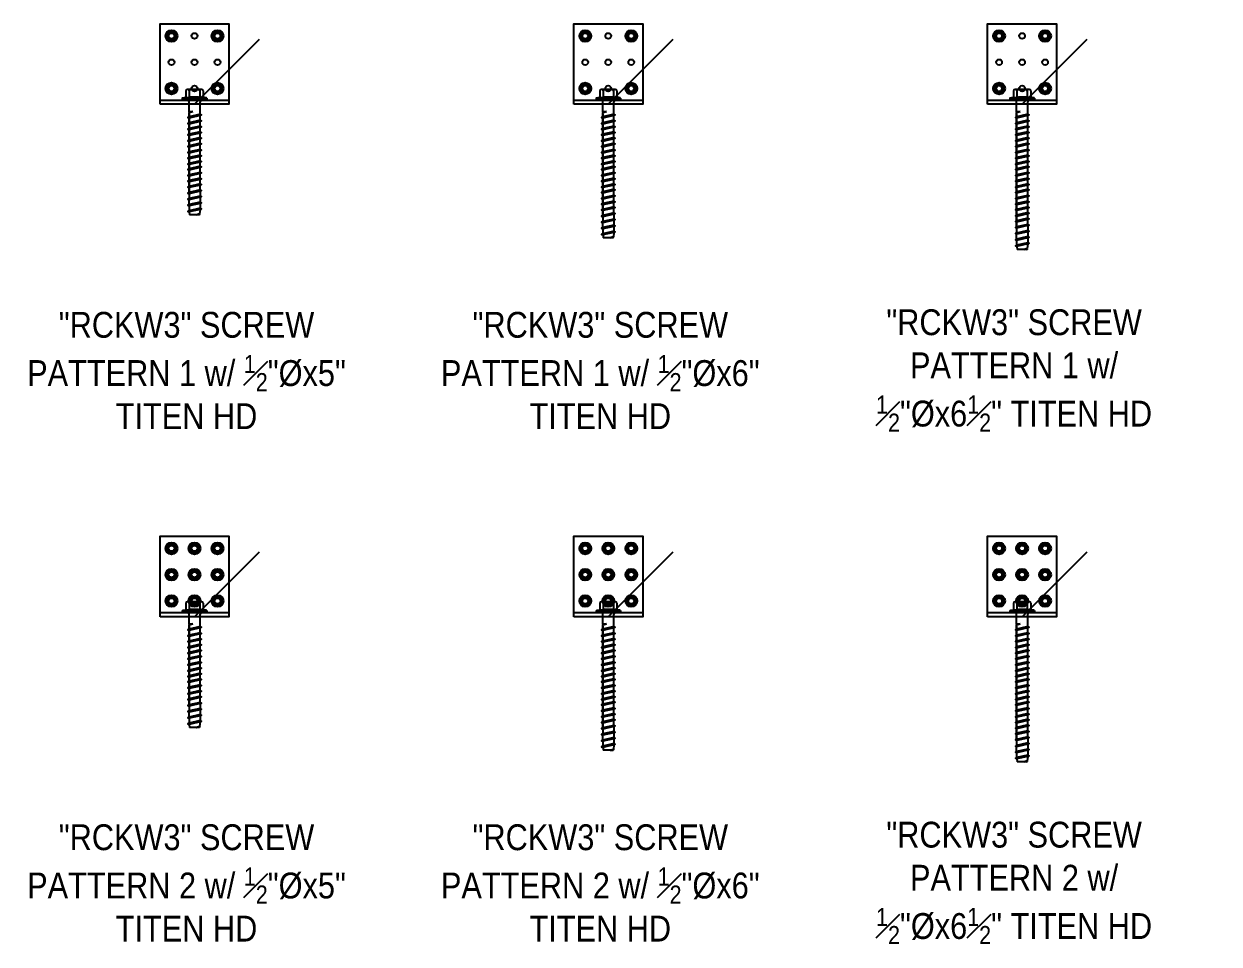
# Model space of a CAD drawing. Header units: inches. Extents: x -2661 to 42767, y -1222 to 9099.
# Drawn here: x 1414.2 to 1466.2, y 1529 to 1569 of the extents above; entities that cross this region are included whole.
import ezdxf
from ezdxf import colors
from ezdxf.entities.mleader import LeaderData, LeaderLine
from ezdxf.math import Vec2, Vec3

# ---------------------------------------------------------------- set-up
doc = ezdxf.new("R2010")
doc.units = ezdxf.units.IN
doc.header["$LTSCALE"] = 12
doc.header["$MEASUREMENT"] = 0
doc.layers.get('0').update_dxf_attribs({"linetype": 'CONTINUOUS'})
for name, color, linetype in [('S-ANNO-DIMS', 2, 'CONTINUOUS'), ('S-ANNO-NOTE', 4, 'CONTINUOUS'), ('S-SIMPSON', 2, 'CONTINUOUS')]:
    doc.layers.add(name, color=color, linetype=linetype)
doc.layers.add('S-ANNO-NONPLOT', color=253, linetype='CONTINUOUS', plot=False, transparency=0.5)
doc.styles.add('Arial', font='arial.ttf', dxfattribs={"width": 0.85})

# ---------------------------------------------------------------- blocks, each defined once
blk = doc.blocks.new('SDS.25 Top')
blk.add_lwpolyline([(0.108, -0.186), (0.215, 0), (0.108, 0.186), (-0.108, 0.186), (-0.215, 0), (-0.108, -0.186)], close=True)
for radius in [0.258, 0.186, 0.155]:
    blk.add_circle((0, 0), radius)
blk = doc.blocks.new('TITEN HD 1-2x5')
at = {"layer": 'S-SIMPSON'}
for p, q in [((-0.533, 0.082), (0.533, 0.083)), ((-0.533, 0.082), (-0.533, 0)), ((-0.533, 0), (0.533, 0)), ((-0.372, 0.406), (-0.372, 0.128)), ((0.314, 0.459), (-0.311, 0.459)), ((-0.225, 0.406), (-0.225, 0.106)), ((0.228, 0.406), (0.228, 0.106)), ((0.375, 0.406), (0.375, 0.128)), ((0.533, 0.082), (0.533, 0)), ((-0.268, -0.528), (-0.079, -0.5)), ((-0.268, -0.528), (-0.238, -0.511)), ((-0.079, -0.5), (-0.238, -0.511)), ((-0.238, -0.545), (-0.079, -0.5)), ((-0.268, -0.528), (-0.238, -0.545)), ((-0.238, -0.595), (-0.238, -0.728)), ((-0.238, -0.783), (-0.238, -0.993)), ((-0.238, -1.033), (-0.238, -1.243)), ((-0.238, -1.283), (-0.238, -1.493)), ((-0.238, -1.533), (-0.238, -1.743)), ((-0.238, -1.783), (-0.238, -1.993)), ((-0.238, -2.048), (-0.238, -2.258)), ((-0.238, -2.298), (-0.238, -2.508)), ((-0.238, -2.548), (-0.238, -2.758)), ((-0.238, -2.783), (-0.238, -2.993)), ((-0.238, -3.048), (-0.238, -3.258)), ((-0.238, -3.298), (-0.238, -3.508)), ((-0.238, -3.548), (-0.238, -3.758)), ((-0.238, -3.813), (-0.238, -4.021)), ((0.216, -4.958), (0.084, -5)), ((0.084, -5), (0.242, -4.97)), ((0.084, -5), (0.212, -4.987)), ((0.242, -4.97), (0.212, -4.987)), ((0.242, -4.97), (0.216, -4.958))]:
    blk.add_line(p, q, dxfattribs=at)
for points in [[(-0.238, -0.511), (-0.238, -0.074)], [(0.247, -0.397), (0.247, -0.074)], [(0.247, -0.618), (0.247, -0.397)], [(-0.293, -0.756), (0.302, -0.646)], [(-0.238, -0.728), (-0.293, -0.756), (-0.238, -0.783)], [(-0.293, -1.021), (0.302, -0.911)], [(-0.238, -0.993), (-0.293, -1.021), (-0.238, -1.048)], [(-0.238, -0.617), (-0.238, -0.545)], [(-0.238, -0.728), (-0.238, -0.595)], [(0.247, -0.618), (-0.238, -0.728)], [(0.247, -0.673), (-0.238, -0.783)], [(-0.238, -0.993), (-0.238, -0.783)], [(-0.238, -0.783), (-0.238, -0.783)], [(0.247, -0.883), (-0.238, -0.993)], [(0.247, -0.938), (-0.238, -1.048)], [(-0.238, -1.243), (-0.238, -1.033)], [(0.247, -0.618), (0.302, -0.646), (0.247, -0.673)], [(0.247, -0.883), (0.247, -0.673)], [(0.247, -0.883), (0.302, -0.911), (0.247, -0.938)], [(0.247, -1.133), (0.247, -0.923)], [(-0.293, -1.271), (0.302, -1.161)], [(-0.238, -1.243), (-0.293, -1.271), (-0.238, -1.298)], [(-0.293, -1.521), (0.302, -1.411)], [(-0.238, -1.493), (-0.293, -1.521), (-0.238, -1.548)], [(-0.238, -1.048), (-0.238, -1.048)], [(0.247, -1.133), (-0.238, -1.243)], [(0.247, -1.188), (-0.238, -1.298)], [(-0.238, -1.493), (-0.238, -1.283)], [(-0.238, -1.298), (-0.238, -1.298)], [(0.247, -1.383), (-0.238, -1.493)], [(0.247, -1.438), (-0.238, -1.548)], [(-0.238, -1.743), (-0.238, -1.533)], [(-0.238, -1.548), (-0.238, -1.548)], [(0.247, -1.133), (0.302, -1.161), (0.247, -1.188)], [(0.247, -1.383), (0.247, -1.173)], [(0.247, -1.383), (0.302, -1.411), (0.247, -1.438)], [(0.247, -1.633), (0.247, -1.423)], [(-0.293, -1.771), (0.302, -1.661)], [(-0.238, -1.743), (-0.293, -1.771), (-0.238, -1.798)], [(-0.293, -2.021), (0.302, -1.911)], [(-0.238, -1.993), (-0.293, -2.021), (-0.238, -2.048)], [(0.247, -1.633), (-0.238, -1.743)], [(0.247, -1.688), (-0.238, -1.798)], [(-0.238, -1.993), (-0.238, -1.783)], [(-0.238, -1.798), (-0.238, -1.798)], [(0.247, -1.883), (-0.238, -1.993)], [(0.247, -1.938), (-0.238, -2.048)], [(-0.238, -2.258), (-0.238, -2.048)], [(-0.238, -2.048), (-0.238, -2.048)], [(0.247, -1.633), (0.302, -1.661), (0.247, -1.688)], [(0.247, -1.883), (0.247, -1.673)], [(0.247, -1.883), (0.302, -1.911), (0.247, -1.938)], [(0.247, -2.148), (0.247, -1.938)], [(-0.293, -2.286), (0.302, -2.176)], [(-0.238, -2.258), (-0.293, -2.286), (-0.238, -2.313)], [(-0.293, -2.536), (0.302, -2.426)], [(-0.238, -2.508), (-0.293, -2.536), (-0.238, -2.563)], [(0.247, -2.148), (-0.238, -2.258)], [(0.247, -2.203), (-0.238, -2.313)], [(-0.238, -2.508), (-0.238, -2.298)], [(-0.238, -2.313), (-0.238, -2.313)], [(0.247, -2.398), (-0.238, -2.508)], [(0.247, -2.453), (-0.238, -2.563)], [(-0.238, -2.758), (-0.238, -2.548)], [(-0.238, -2.563), (-0.238, -2.563)], [(0.247, -2.148), (0.302, -2.176), (0.247, -2.203)], [(0.247, -2.398), (0.247, -2.188)], [(0.247, -2.398), (0.302, -2.426), (0.247, -2.453)], [(0.247, -2.648), (0.247, -2.438)], [(-0.293, -2.786), (0.302, -2.676)], [(-0.238, -2.758), (-0.293, -2.786), (-0.238, -2.813)], [(-0.293, -3.021), (0.302, -2.911)], [(-0.238, -2.993), (-0.293, -3.021), (-0.238, -3.048)], [(0.247, -2.648), (-0.238, -2.758)], [(0.247, -2.703), (-0.238, -2.813)], [(-0.238, -2.993), (-0.238, -2.783)], [(-0.238, -2.813), (-0.238, -2.813)], [(0.247, -2.883), (-0.238, -2.993)], [(0.247, -2.938), (-0.238, -3.048)], [(-0.238, -3.258), (-0.238, -3.048)], [(-0.238, -3.048), (-0.238, -3.048)], [(0.247, -2.648), (0.302, -2.676), (0.247, -2.703)], [(0.247, -2.883), (0.247, -2.673)], [(0.247, -2.883), (0.302, -2.911), (0.247, -2.938)], [(0.247, -3.148), (0.247, -2.938)], [(-0.293, -3.286), (0.302, -3.176)], [(-0.238, -3.258), (-0.293, -3.286), (-0.238, -3.313)], [(-0.293, -3.536), (0.302, -3.426)], [(-0.238, -3.508), (-0.293, -3.536), (-0.238, -3.563)], [(0.247, -3.148), (-0.238, -3.258)], [(0.247, -3.203), (-0.238, -3.313)], [(-0.238, -3.508), (-0.238, -3.298)], [(-0.238, -3.313), (-0.238, -3.313)], [(0.247, -3.398), (-0.238, -3.508)], [(0.247, -3.453), (-0.238, -3.563)], [(-0.238, -3.758), (-0.238, -3.548)], [(-0.238, -3.563), (-0.238, -3.563)], [(0.247, -3.148), (0.302, -3.176), (0.247, -3.203)], [(0.247, -3.398), (0.247, -3.188)], [(0.247, -3.398), (0.302, -3.426), (0.247, -3.453)], [(0.247, -3.648), (0.247, -3.438)], [(-0.293, -3.786), (0.302, -3.676)], [(-0.238, -3.758), (-0.293, -3.786), (-0.238, -3.813)], [(-0.293, -4.051), (0.302, -3.941)], [(-0.238, -4.023), (-0.293, -4.051), (-0.238, -4.078)], [(0.247, -3.648), (-0.238, -3.758)], [(0.247, -3.703), (-0.238, -3.813)], [(-0.238, -4.023), (-0.238, -3.813)], [(-0.238, -3.813), (-0.238, -3.813)], [(0.247, -3.913), (-0.238, -4.023)], [(0.247, -3.968), (-0.238, -4.078)], [(-0.238, -4.078), (-0.238, -4.288)], [(-0.238, -4.078), (-0.238, -4.078)], [(0.247, -3.648), (0.302, -3.676), (0.247, -3.703)], [(0.247, -3.913), (0.247, -3.703)], [(0.247, -3.913), (0.302, -3.941), (0.247, -3.968)], [(0.247, -3.968), (0.247, -4.178)], [(-0.293, -4.316), (0.302, -4.206)], [(-0.238, -4.288), (-0.293, -4.316), (-0.238, -4.343)], [(-0.293, -4.581), (0.302, -4.471)], [(-0.238, -4.553), (-0.293, -4.581), (-0.238, -4.608)], [(0.247, -4.178), (-0.238, -4.288)], [(0.247, -4.233), (-0.238, -4.343)], [(-0.238, -4.553), (-0.238, -4.343)], [(0.247, -4.443), (-0.238, -4.553)], [(0.247, -4.498), (-0.238, -4.608)], [(-0.238, -4.608), (-0.238, -4.754)], [(0.221, -4.242), (0.221, -4.241)], [(0.221, -4.507), (0.221, -4.506)], [(0.247, -4.178), (0.302, -4.206), (0.247, -4.233)], [(0.247, -4.233), (0.247, -4.443)], [(0.247, -4.443), (0.302, -4.471), (0.247, -4.498)], [(0.247, -4.498), (0.247, -4.708)], [(-0.293, -4.846), (0.302, -4.736)], [(-0.238, -4.818), (-0.293, -4.846), (-0.238, -4.873)], [(0.247, -4.708), (-0.238, -4.818)], [(-0.238, -4.754), (-0.234, -4.817)], [(0.247, -4.763), (-0.238, -4.873)], [(-0.23, -4.871), (-0.221, -5)], [(0.211, -5), (-0.221, -5)], [(0.211, -5), (0.215, -5)], [(0.217, -4.984), (0.215, -5)], [(0.246, -4.763), (0.22, -4.96)], [(0.247, -4.708), (0.302, -4.736), (0.247, -4.763)]]:
    blk.add_lwpolyline(points, dxfattribs=at)
for centre, radius, start, end in [((-0.391, 0.128), 0.0191, 276.7041, 0), ((-0.299, 0.383), 0.0771, 17.9106, 162.0898), ((0.301, 0.383), 0.0771, 17.9106, 162.0898), ((0.321, -0.074), 0.0743, 90.0085, 180), ((0.394, 0.128), 0.0191, 180, 263.2959), ((-0.313, -0.074), 0.0743, 0, 90.0085)]:
    blk.add_arc(centre, radius, start, end, dxfattribs=at)
at = {"layer": 'S-SIMPSON', "extrusion": (0, 0, -1)}
blk.add_ellipse((-0.378, 0.094), major_axis=(0.153, 0.012), ratio=0.104629, start_param=3.141593, end_param=6.283185, dxfattribs=at)
at = {"layer": 'S-SIMPSON'}
for centre, major_axis, ratio in [((0.001, 0.406), (-0.227, 0), 0.231142), ((0.001, 0.106), (-0.227, 0), 0.103784), ((0.381, 0.094), (-0.153, 0.012), 0.104629)]:
    blk.add_ellipse(centre, major_axis=major_axis, ratio=ratio, start_param=3.141593, end_param=6.283185, dxfattribs=at)
blk = doc.blocks.new('RCKW3-1-5')
at = {"layer": 'S-SIMPSON'}
blk.add_lwpolyline([(-1.5, 0), (-1.5, 3.5), (1.5, 3.5), (1.5, 0)], close=True, dxfattribs=at)
blk.add_lwpolyline([(-1.5, 0.187), (1.5, 0.187)], dxfattribs=at)
for centre in [(-1, 2.974), (0, 2.974), (1, 2.974), (-1, 1.831), (0, 1.831), (1, 1.831), (-1, 0.688), (0, 0.688), (1, 0.688)]:
    blk.add_circle(centre, 0.125, dxfattribs=at)
for name, p in [('SDS.25 Top', (-1, 2.974)), ('SDS.25 Top', (1, 2.974)), ('SDS.25 Top', (-1, 0.688)), ('TITEN HD 1-2x5', (0, 0.187)), ('SDS.25 Top', (1, 0.688))]:
    blk.add_blockref(name, p, dxfattribs=at)
blk = doc.blocks.new('RCKW3-2-5')
at = {"layer": 'S-SIMPSON'}
blk.add_lwpolyline([(-1.5, 0), (-1.5, 3.5), (1.5, 3.5), (1.5, 0)], close=True, dxfattribs=at)
blk.add_lwpolyline([(-1.5, 0.187), (1.5, 0.187)], dxfattribs=at)
for centre in [(-1, 2.974), (0, 2.974), (1, 2.974), (-1, 1.831), (0, 1.831), (1, 1.831), (-1, 0.688), (0, 0.688), (1, 0.688)]:
    blk.add_circle(centre, 0.125, dxfattribs=at)
for name, p in [('SDS.25 Top', (-1, 2.974)), ('SDS.25 Top', (0, 2.974)), ('SDS.25 Top', (1, 2.974)), ('SDS.25 Top', (-1, 1.831)), ('SDS.25 Top', (0, 1.831)), ('SDS.25 Top', (1, 1.831)), ('SDS.25 Top', (-1, 0.688)), ('TITEN HD 1-2x5', (0, 0.187)), ('SDS.25 Top', (0, 0.688)), ('SDS.25 Top', (1, 0.688))]:
    blk.add_blockref(name, p, dxfattribs=at)
blk = doc.blocks.new('TITEN HD 1-2x6')
at = {"layer": 'S-SIMPSON'}
for p, q in [((-0.533, 0.082), (0.533, 0.083)), ((-0.533, 0.082), (-0.533, 0)), ((-0.533, 0), (0.533, 0)), ((-0.372, 0.406), (-0.372, 0.128)), ((0.314, 0.459), (-0.311, 0.459)), ((-0.225, 0.406), (-0.225, 0.106)), ((0.228, 0.406), (0.228, 0.106)), ((0.375, 0.406), (0.375, 0.128)), ((0.533, 0.082), (0.533, 0)), ((-0.268, -0.528), (-0.079, -0.5)), ((-0.268, -0.528), (-0.238, -0.511)), ((-0.079, -0.5), (-0.238, -0.511)), ((-0.238, -0.545), (-0.079, -0.5)), ((-0.268, -0.528), (-0.238, -0.545)), ((-0.238, -0.595), (-0.238, -0.728)), ((-0.238, -0.783), (-0.238, -0.993)), ((-0.238, -1.033), (-0.238, -1.243)), ((-0.238, -1.283), (-0.238, -1.493)), ((-0.238, -1.533), (-0.238, -1.743)), ((-0.238, -1.783), (-0.238, -1.993)), ((-0.238, -2.048), (-0.238, -2.258)), ((-0.238, -2.298), (-0.238, -2.508)), ((-0.238, -2.548), (-0.238, -2.758)), ((-0.238, -2.783), (-0.238, -2.993)), ((-0.238, -3.048), (-0.238, -3.258)), ((-0.238, -3.298), (-0.238, -3.508)), ((-0.238, -3.548), (-0.238, -3.758)), ((-0.238, -3.783), (-0.238, -3.993)), ((-0.238, -4.048), (-0.238, -4.258)), ((-0.238, -4.298), (-0.238, -4.508)), ((-0.238, -4.548), (-0.238, -4.758)), ((-0.238, -4.813), (-0.238, -5.021)), ((0.216, -5.958), (0.084, -6)), ((0.084, -6), (0.242, -5.97)), ((0.084, -6), (0.212, -5.987)), ((0.242, -5.97), (0.212, -5.987)), ((0.242, -5.97), (0.216, -5.958))]:
    blk.add_line(p, q, dxfattribs=at)
for points in [[(-0.238, -0.511), (-0.238, -0.074)], [(0.247, -0.397), (0.247, -0.074)], [(0.247, -0.618), (0.247, -0.397)], [(-0.293, -0.756), (0.302, -0.646)], [(-0.238, -0.728), (-0.293, -0.756), (-0.238, -0.783)], [(-0.293, -1.021), (0.302, -0.911)], [(-0.238, -0.993), (-0.293, -1.021), (-0.238, -1.048)], [(-0.238, -0.617), (-0.238, -0.545)], [(-0.238, -0.728), (-0.238, -0.595)], [(0.247, -0.618), (-0.238, -0.728)], [(0.247, -0.673), (-0.238, -0.783)], [(-0.238, -0.993), (-0.238, -0.783)], [(-0.238, -0.783), (-0.238, -0.783)], [(0.247, -0.883), (-0.238, -0.993)], [(0.247, -0.938), (-0.238, -1.048)], [(-0.238, -1.243), (-0.238, -1.033)], [(0.247, -0.618), (0.302, -0.646), (0.247, -0.673)], [(0.247, -0.883), (0.247, -0.673)], [(0.247, -0.883), (0.302, -0.911), (0.247, -0.938)], [(0.247, -1.133), (0.247, -0.923)], [(-0.293, -1.271), (0.302, -1.161)], [(-0.238, -1.243), (-0.293, -1.271), (-0.238, -1.298)], [(-0.293, -1.521), (0.302, -1.411)], [(-0.238, -1.493), (-0.293, -1.521), (-0.238, -1.548)], [(-0.238, -1.048), (-0.238, -1.048)], [(0.247, -1.133), (-0.238, -1.243)], [(0.247, -1.188), (-0.238, -1.298)], [(-0.238, -1.493), (-0.238, -1.283)], [(-0.238, -1.298), (-0.238, -1.298)], [(0.247, -1.383), (-0.238, -1.493)], [(0.247, -1.438), (-0.238, -1.548)], [(-0.238, -1.743), (-0.238, -1.533)], [(-0.238, -1.548), (-0.238, -1.548)], [(0.247, -1.133), (0.302, -1.161), (0.247, -1.188)], [(0.247, -1.383), (0.247, -1.173)], [(0.247, -1.383), (0.302, -1.411), (0.247, -1.438)], [(0.247, -1.633), (0.247, -1.423)], [(-0.293, -1.771), (0.302, -1.661)], [(-0.238, -1.743), (-0.293, -1.771), (-0.238, -1.798)], [(-0.293, -2.021), (0.302, -1.911)], [(-0.238, -1.993), (-0.293, -2.021), (-0.238, -2.048)], [(0.247, -1.633), (-0.238, -1.743)], [(0.247, -1.688), (-0.238, -1.798)], [(-0.238, -1.993), (-0.238, -1.783)], [(-0.238, -1.798), (-0.238, -1.798)], [(0.247, -1.883), (-0.238, -1.993)], [(0.247, -1.938), (-0.238, -2.048)], [(-0.238, -2.258), (-0.238, -2.048)], [(-0.238, -2.048), (-0.238, -2.048)], [(0.247, -1.633), (0.302, -1.661), (0.247, -1.688)], [(0.247, -1.883), (0.247, -1.673)], [(0.247, -1.883), (0.302, -1.911), (0.247, -1.938)], [(0.247, -2.148), (0.247, -1.938)], [(-0.293, -2.286), (0.302, -2.176)], [(-0.238, -2.258), (-0.293, -2.286), (-0.238, -2.313)], [(-0.293, -2.536), (0.302, -2.426)], [(-0.238, -2.508), (-0.293, -2.536), (-0.238, -2.563)], [(0.247, -2.148), (-0.238, -2.258)], [(0.247, -2.203), (-0.238, -2.313)], [(-0.238, -2.508), (-0.238, -2.298)], [(-0.238, -2.313), (-0.238, -2.313)], [(0.247, -2.398), (-0.238, -2.508)], [(0.247, -2.453), (-0.238, -2.563)], [(-0.238, -2.758), (-0.238, -2.548)], [(-0.238, -2.563), (-0.238, -2.563)], [(0.247, -2.148), (0.302, -2.176), (0.247, -2.203)], [(0.247, -2.398), (0.247, -2.188)], [(0.247, -2.398), (0.302, -2.426), (0.247, -2.453)], [(0.247, -2.648), (0.247, -2.438)], [(-0.293, -2.786), (0.302, -2.676)], [(-0.238, -2.758), (-0.293, -2.786), (-0.238, -2.813)], [(-0.293, -3.021), (0.302, -2.911)], [(-0.238, -2.993), (-0.293, -3.021), (-0.238, -3.048)], [(0.247, -2.648), (-0.238, -2.758)], [(0.247, -2.703), (-0.238, -2.813)], [(-0.238, -2.993), (-0.238, -2.783)], [(-0.238, -2.813), (-0.238, -2.813)], [(0.247, -2.883), (-0.238, -2.993)], [(0.247, -2.938), (-0.238, -3.048)], [(-0.238, -3.258), (-0.238, -3.048)], [(-0.238, -3.048), (-0.238, -3.048)], [(0.247, -2.648), (0.302, -2.676), (0.247, -2.703)], [(0.247, -2.883), (0.247, -2.673)], [(0.247, -2.883), (0.302, -2.911), (0.247, -2.938)], [(0.247, -3.148), (0.247, -2.938)], [(-0.293, -3.286), (0.302, -3.176)], [(-0.238, -3.258), (-0.293, -3.286), (-0.238, -3.313)], [(-0.293, -3.536), (0.302, -3.426)], [(-0.238, -3.508), (-0.293, -3.536), (-0.238, -3.563)], [(0.247, -3.148), (-0.238, -3.258)], [(0.247, -3.203), (-0.238, -3.313)], [(-0.238, -3.508), (-0.238, -3.298)], [(-0.238, -3.313), (-0.238, -3.313)], [(0.247, -3.398), (-0.238, -3.508)], [(0.247, -3.453), (-0.238, -3.563)], [(-0.238, -3.758), (-0.238, -3.548)], [(-0.238, -3.563), (-0.238, -3.563)], [(0.247, -3.148), (0.302, -3.176), (0.247, -3.203)], [(0.247, -3.398), (0.247, -3.188)], [(0.247, -3.398), (0.302, -3.426), (0.247, -3.453)], [(0.247, -3.648), (0.247, -3.438)], [(-0.293, -3.786), (0.302, -3.676)], [(-0.238, -3.758), (-0.293, -3.786), (-0.238, -3.813)], [(-0.293, -4.021), (0.302, -3.911)], [(-0.238, -3.993), (-0.293, -4.021), (-0.238, -4.048)], [(0.247, -3.648), (-0.238, -3.758)], [(0.247, -3.703), (-0.238, -3.813)], [(-0.238, -3.993), (-0.238, -3.783)], [(-0.238, -3.813), (-0.238, -3.813)], [(0.247, -3.883), (-0.238, -3.993)], [(0.247, -3.938), (-0.238, -4.048)], [(-0.238, -4.258), (-0.238, -4.048)], [(-0.238, -4.048), (-0.238, -4.048)], [(0.247, -4.148), (-0.238, -4.258)], [(0.247, -3.648), (0.302, -3.676), (0.247, -3.703)], [(0.247, -3.883), (0.247, -3.673)], [(0.247, -3.883), (0.302, -3.911), (0.247, -3.938)], [(0.247, -4.148), (0.247, -3.938)], [(0.247, -4.148), (0.302, -4.176), (0.247, -4.203)], [(-0.293, -4.286), (0.302, -4.176)], [(-0.238, -4.258), (-0.293, -4.286), (-0.238, -4.313)], [(-0.293, -4.536), (0.302, -4.426)], [(-0.238, -4.508), (-0.293, -4.536), (-0.238, -4.563)], [(-0.293, -4.786), (0.302, -4.676)], [(0.247, -4.203), (-0.238, -4.313)], [(-0.238, -4.508), (-0.238, -4.298)], [(-0.238, -4.313), (-0.238, -4.313)], [(0.247, -4.398), (-0.238, -4.508)], [(0.247, -4.453), (-0.238, -4.563)], [(-0.238, -4.758), (-0.238, -4.548)], [(-0.238, -4.563), (-0.238, -4.563)], [(0.247, -4.648), (-0.238, -4.758)], [(0.247, -4.398), (0.247, -4.188)], [(0.247, -4.398), (0.302, -4.426), (0.247, -4.453)], [(0.247, -4.648), (0.247, -4.438)], [(0.247, -4.648), (0.302, -4.676), (0.247, -4.703)], [(-0.238, -4.758), (-0.293, -4.786), (-0.238, -4.813)], [(-0.293, -5.051), (0.302, -4.941)], [(-0.238, -5.023), (-0.293, -5.051), (-0.238, -5.078)], [(0.247, -4.703), (-0.238, -4.813)], [(-0.238, -5.023), (-0.238, -4.813)], [(-0.238, -4.813), (-0.238, -4.813)], [(0.247, -4.913), (-0.238, -5.023)], [(0.247, -4.968), (-0.238, -5.078)], [(-0.238, -5.078), (-0.238, -5.288)], [(-0.238, -5.078), (-0.238, -5.078)], [(0.247, -5.178), (-0.238, -5.288)], [(0.247, -4.913), (0.247, -4.703)], [(0.247, -4.913), (0.302, -4.941), (0.247, -4.968)], [(0.247, -4.968), (0.247, -5.178)], [(0.247, -5.178), (0.302, -5.206), (0.247, -5.233)], [(-0.293, -5.316), (0.302, -5.206)], [(-0.238, -5.288), (-0.293, -5.316), (-0.238, -5.343)], [(-0.293, -5.581), (0.302, -5.471)], [(-0.238, -5.553), (-0.293, -5.581), (-0.238, -5.608)], [(0.247, -5.233), (-0.238, -5.343)], [(-0.238, -5.553), (-0.238, -5.343)], [(0.247, -5.443), (-0.238, -5.553)], [(0.247, -5.498), (-0.238, -5.608)], [(-0.238, -5.608), (-0.238, -5.754)], [(0.247, -5.708), (-0.238, -5.818)], [(0.221, -5.242), (0.221, -5.241)], [(0.221, -5.507), (0.221, -5.506)], [(0.247, -5.233), (0.247, -5.443)], [(0.247, -5.443), (0.302, -5.471), (0.247, -5.498)], [(0.247, -5.498), (0.247, -5.708)], [(0.247, -5.708), (0.302, -5.736), (0.247, -5.763)], [(-0.293, -5.846), (0.302, -5.736)], [(-0.238, -5.818), (-0.293, -5.846), (-0.238, -5.873)], [(-0.238, -5.754), (-0.234, -5.817)], [(0.247, -5.763), (-0.238, -5.873)], [(-0.23, -5.871), (-0.221, -6)], [(0.211, -6), (-0.221, -6)], [(0.211, -6), (0.215, -6)], [(0.217, -5.984), (0.215, -6)], [(0.246, -5.763), (0.22, -5.96)]]:
    blk.add_lwpolyline(points, dxfattribs=at)
for centre, radius, start, end in [((-0.391, 0.128), 0.0191, 276.7041, 0), ((-0.299, 0.383), 0.0771, 17.9106, 162.0898), ((0.301, 0.383), 0.0771, 17.9106, 162.0898), ((0.321, -0.074), 0.0743, 90.0085, 180), ((0.394, 0.128), 0.0191, 180, 263.2959), ((-0.313, -0.074), 0.0743, 0, 90.0085)]:
    blk.add_arc(centre, radius, start, end, dxfattribs=at)
at = {"layer": 'S-SIMPSON', "extrusion": (0, 0, -1)}
blk.add_ellipse((-0.378, 0.094), major_axis=(0.153, 0.012), ratio=0.104629, start_param=3.141593, end_param=6.283185, dxfattribs=at)
at = {"layer": 'S-SIMPSON'}
for centre, major_axis, ratio in [((0.001, 0.406), (-0.227, 0), 0.231142), ((0.001, 0.106), (-0.227, 0), 0.103784), ((0.381, 0.094), (-0.153, 0.012), 0.104629)]:
    blk.add_ellipse(centre, major_axis=major_axis, ratio=ratio, start_param=3.141593, end_param=6.283185, dxfattribs=at)
blk = doc.blocks.new('RCKW3-1-6')
at = {"layer": 'S-SIMPSON'}
blk.add_lwpolyline([(-1.5, 0), (-1.5, 3.5), (1.5, 3.5), (1.5, 0)], close=True, dxfattribs=at)
blk.add_lwpolyline([(-1.5, 0.187), (1.5, 0.187)], dxfattribs=at)
for centre in [(-1, 2.974), (0, 2.974), (1, 2.974), (-1, 1.831), (0, 1.831), (1, 1.831), (-1, 0.688), (0, 0.688), (1, 0.688)]:
    blk.add_circle(centre, 0.125, dxfattribs=at)
for name, p in [('SDS.25 Top', (-1, 2.974)), ('SDS.25 Top', (1, 2.974)), ('SDS.25 Top', (-1, 0.688)), ('TITEN HD 1-2x6', (0, 0.187)), ('SDS.25 Top', (1, 0.688))]:
    blk.add_blockref(name, p, dxfattribs=at)
blk = doc.blocks.new('RCKW3-2-6')
at = {"layer": 'S-SIMPSON'}
blk.add_lwpolyline([(-1.5, 0), (-1.5, 3.5), (1.5, 3.5), (1.5, 0)], close=True, dxfattribs=at)
blk.add_lwpolyline([(-1.5, 0.187), (1.5, 0.187)], dxfattribs=at)
for centre in [(-1, 2.974), (0, 2.974), (1, 2.974), (-1, 1.831), (0, 1.831), (1, 1.831), (-1, 0.688), (0, 0.688), (1, 0.688)]:
    blk.add_circle(centre, 0.125, dxfattribs=at)
for name, p in [('SDS.25 Top', (-1, 2.974)), ('SDS.25 Top', (0, 2.974)), ('SDS.25 Top', (1, 2.974)), ('SDS.25 Top', (-1, 1.831)), ('SDS.25 Top', (0, 1.831)), ('SDS.25 Top', (1, 1.831)), ('SDS.25 Top', (-1, 0.688)), ('TITEN HD 1-2x6', (0, 0.187)), ('SDS.25 Top', (0, 0.688)), ('SDS.25 Top', (1, 0.688))]:
    blk.add_blockref(name, p, dxfattribs=at)
blk = doc.blocks.new('TITEN HD 1-2x6-1-2')
at = {"layer": 'S-SIMPSON'}
for p, q in [((-0.533, 0.082), (0.533, 0.083)), ((-0.533, 0.082), (-0.533, 0)), ((-0.533, 0), (0.533, 0)), ((-0.372, 0.406), (-0.372, 0.128)), ((0.314, 0.459), (-0.311, 0.459)), ((-0.225, 0.406), (-0.225, 0.106)), ((0.228, 0.406), (0.228, 0.106)), ((0.375, 0.406), (0.375, 0.128)), ((0.533, 0.082), (0.533, 0)), ((-0.268, -0.528), (-0.079, -0.5)), ((-0.268, -0.528), (-0.238, -0.511)), ((-0.079, -0.5), (-0.238, -0.511)), ((-0.238, -0.545), (-0.079, -0.5)), ((-0.268, -0.528), (-0.238, -0.545)), ((-0.238, -0.595), (-0.238, -0.728)), ((-0.238, -0.783), (-0.238, -0.993)), ((-0.238, -1.033), (-0.238, -1.243)), ((-0.238, -1.283), (-0.238, -1.493)), ((-0.238, -1.533), (-0.238, -1.743)), ((-0.238, -1.783), (-0.238, -1.993)), ((-0.238, -2.048), (-0.238, -2.258)), ((-0.238, -2.298), (-0.238, -2.508)), ((-0.238, -2.548), (-0.238, -2.758)), ((-0.238, -2.783), (-0.238, -2.993)), ((-0.238, -3.048), (-0.238, -3.258)), ((-0.238, -3.298), (-0.238, -3.508)), ((-0.238, -3.548), (-0.238, -3.758)), ((-0.238, -3.783), (-0.238, -3.993)), ((-0.238, -4.048), (-0.238, -4.258)), ((-0.238, -4.298), (-0.238, -4.508)), ((-0.238, -4.548), (-0.238, -4.758)), ((-0.238, -4.798), (-0.238, -5.008)), ((-0.238, -5.048), (-0.238, -5.258)), ((-0.238, -5.313), (-0.238, -5.521)), ((0.216, -6.458), (0.084, -6.5)), ((0.084, -6.5), (0.242, -6.47)), ((0.084, -6.5), (0.212, -6.487)), ((0.242, -6.47), (0.212, -6.487)), ((0.242, -6.47), (0.216, -6.458))]:
    blk.add_line(p, q, dxfattribs=at)
for points in [[(-0.238, -0.511), (-0.238, -0.074)], [(0.247, -0.397), (0.247, -0.074)], [(0.247, -0.618), (0.247, -0.397)], [(-0.293, -0.756), (0.302, -0.646)], [(-0.238, -0.728), (-0.293, -0.756), (-0.238, -0.783)], [(-0.293, -1.021), (0.302, -0.911)], [(-0.238, -0.993), (-0.293, -1.021), (-0.238, -1.048)], [(-0.238, -0.617), (-0.238, -0.545)], [(-0.238, -0.728), (-0.238, -0.595)], [(0.247, -0.618), (-0.238, -0.728)], [(0.247, -0.673), (-0.238, -0.783)], [(-0.238, -0.993), (-0.238, -0.783)], [(-0.238, -0.783), (-0.238, -0.783)], [(0.247, -0.883), (-0.238, -0.993)], [(0.247, -0.938), (-0.238, -1.048)], [(-0.238, -1.243), (-0.238, -1.033)], [(0.247, -0.618), (0.302, -0.646), (0.247, -0.673)], [(0.247, -0.883), (0.247, -0.673)], [(0.247, -0.883), (0.302, -0.911), (0.247, -0.938)], [(0.247, -1.133), (0.247, -0.923)], [(-0.293, -1.271), (0.302, -1.161)], [(-0.238, -1.243), (-0.293, -1.271), (-0.238, -1.298)], [(-0.293, -1.521), (0.302, -1.411)], [(-0.238, -1.493), (-0.293, -1.521), (-0.238, -1.548)], [(-0.238, -1.048), (-0.238, -1.048)], [(0.247, -1.133), (-0.238, -1.243)], [(0.247, -1.188), (-0.238, -1.298)], [(-0.238, -1.493), (-0.238, -1.283)], [(-0.238, -1.298), (-0.238, -1.298)], [(0.247, -1.383), (-0.238, -1.493)], [(0.247, -1.438), (-0.238, -1.548)], [(-0.238, -1.743), (-0.238, -1.533)], [(-0.238, -1.548), (-0.238, -1.548)], [(0.247, -1.133), (0.302, -1.161), (0.247, -1.188)], [(0.247, -1.383), (0.247, -1.173)], [(0.247, -1.383), (0.302, -1.411), (0.247, -1.438)], [(0.247, -1.633), (0.247, -1.423)], [(-0.293, -1.771), (0.302, -1.661)], [(-0.238, -1.743), (-0.293, -1.771), (-0.238, -1.798)], [(-0.293, -2.021), (0.302, -1.911)], [(-0.238, -1.993), (-0.293, -2.021), (-0.238, -2.048)], [(0.247, -1.633), (-0.238, -1.743)], [(0.247, -1.688), (-0.238, -1.798)], [(-0.238, -1.993), (-0.238, -1.783)], [(-0.238, -1.798), (-0.238, -1.798)], [(0.247, -1.883), (-0.238, -1.993)], [(0.247, -1.938), (-0.238, -2.048)], [(-0.238, -2.258), (-0.238, -2.048)], [(-0.238, -2.048), (-0.238, -2.048)], [(0.247, -1.633), (0.302, -1.661), (0.247, -1.688)], [(0.247, -1.883), (0.247, -1.673)], [(0.247, -1.883), (0.302, -1.911), (0.247, -1.938)], [(0.247, -2.148), (0.247, -1.938)], [(-0.293, -2.286), (0.302, -2.176)], [(-0.238, -2.258), (-0.293, -2.286), (-0.238, -2.313)], [(-0.293, -2.536), (0.302, -2.426)], [(-0.238, -2.508), (-0.293, -2.536), (-0.238, -2.563)], [(0.247, -2.148), (-0.238, -2.258)], [(0.247, -2.203), (-0.238, -2.313)], [(-0.238, -2.508), (-0.238, -2.298)], [(-0.238, -2.313), (-0.238, -2.313)], [(0.247, -2.398), (-0.238, -2.508)], [(0.247, -2.453), (-0.238, -2.563)], [(-0.238, -2.758), (-0.238, -2.548)], [(-0.238, -2.563), (-0.238, -2.563)], [(0.247, -2.148), (0.302, -2.176), (0.247, -2.203)], [(0.247, -2.398), (0.247, -2.188)], [(0.247, -2.398), (0.302, -2.426), (0.247, -2.453)], [(0.247, -2.648), (0.247, -2.438)], [(-0.293, -2.786), (0.302, -2.676)], [(-0.238, -2.758), (-0.293, -2.786), (-0.238, -2.813)], [(-0.293, -3.021), (0.302, -2.911)], [(-0.238, -2.993), (-0.293, -3.021), (-0.238, -3.048)], [(0.247, -2.648), (-0.238, -2.758)], [(0.247, -2.703), (-0.238, -2.813)], [(-0.238, -2.993), (-0.238, -2.783)], [(-0.238, -2.813), (-0.238, -2.813)], [(0.247, -2.883), (-0.238, -2.993)], [(0.247, -2.938), (-0.238, -3.048)], [(-0.238, -3.258), (-0.238, -3.048)], [(-0.238, -3.048), (-0.238, -3.048)], [(0.247, -2.648), (0.302, -2.676), (0.247, -2.703)], [(0.247, -2.883), (0.247, -2.673)], [(0.247, -2.883), (0.302, -2.911), (0.247, -2.938)], [(0.247, -3.148), (0.247, -2.938)], [(-0.293, -3.286), (0.302, -3.176)], [(-0.238, -3.258), (-0.293, -3.286), (-0.238, -3.313)], [(-0.293, -3.536), (0.302, -3.426)], [(-0.238, -3.508), (-0.293, -3.536), (-0.238, -3.563)], [(0.247, -3.148), (-0.238, -3.258)], [(0.247, -3.203), (-0.238, -3.313)], [(-0.238, -3.508), (-0.238, -3.298)], [(-0.238, -3.313), (-0.238, -3.313)], [(0.247, -3.398), (-0.238, -3.508)], [(0.247, -3.453), (-0.238, -3.563)], [(-0.238, -3.758), (-0.238, -3.548)], [(-0.238, -3.563), (-0.238, -3.563)], [(0.247, -3.148), (0.302, -3.176), (0.247, -3.203)], [(0.247, -3.398), (0.247, -3.188)], [(0.247, -3.398), (0.302, -3.426), (0.247, -3.453)], [(0.247, -3.648), (0.247, -3.438)], [(-0.293, -3.786), (0.302, -3.676)], [(-0.238, -3.758), (-0.293, -3.786), (-0.238, -3.813)], [(-0.293, -4.021), (0.302, -3.911)], [(-0.238, -3.993), (-0.293, -4.021), (-0.238, -4.048)], [(0.247, -3.648), (-0.238, -3.758)], [(0.247, -3.703), (-0.238, -3.813)], [(-0.238, -3.993), (-0.238, -3.783)], [(-0.238, -3.813), (-0.238, -3.813)], [(0.247, -3.883), (-0.238, -3.993)], [(0.247, -3.938), (-0.238, -4.048)], [(-0.238, -4.258), (-0.238, -4.048)], [(-0.238, -4.048), (-0.238, -4.048)], [(0.247, -4.148), (-0.238, -4.258)], [(0.247, -3.648), (0.302, -3.676), (0.247, -3.703)], [(0.247, -3.883), (0.247, -3.673)], [(0.247, -3.883), (0.302, -3.911), (0.247, -3.938)], [(0.247, -4.148), (0.247, -3.938)], [(0.247, -4.148), (0.302, -4.176), (0.247, -4.203)], [(-0.293, -4.286), (0.302, -4.176)], [(-0.238, -4.258), (-0.293, -4.286), (-0.238, -4.313)], [(-0.293, -4.536), (0.302, -4.426)], [(-0.238, -4.508), (-0.293, -4.536), (-0.238, -4.563)], [(-0.293, -4.786), (0.302, -4.676)], [(0.247, -4.203), (-0.238, -4.313)], [(-0.238, -4.508), (-0.238, -4.298)], [(-0.238, -4.313), (-0.238, -4.313)], [(0.247, -4.398), (-0.238, -4.508)], [(0.247, -4.453), (-0.238, -4.563)], [(-0.238, -4.758), (-0.238, -4.548)], [(-0.238, -4.563), (-0.238, -4.563)], [(0.247, -4.648), (-0.238, -4.758)], [(0.247, -4.398), (0.247, -4.188)], [(0.247, -4.398), (0.302, -4.426), (0.247, -4.453)], [(0.247, -4.648), (0.247, -4.438)], [(0.247, -4.648), (0.302, -4.676), (0.247, -4.703)], [(-0.238, -4.758), (-0.293, -4.786), (-0.238, -4.813)], [(-0.293, -5.036), (0.302, -4.926)], [(-0.238, -5.008), (-0.293, -5.036), (-0.238, -5.063)], [(-0.293, -5.286), (0.302, -5.176)], [(0.247, -4.703), (-0.238, -4.813)], [(-0.238, -5.008), (-0.238, -4.798)], [(-0.238, -4.813), (-0.238, -4.813)], [(0.247, -4.898), (-0.238, -5.008)], [(0.247, -4.953), (-0.238, -5.063)], [(-0.238, -5.258), (-0.238, -5.048)], [(-0.238, -5.063), (-0.238, -5.063)], [(0.247, -5.148), (-0.238, -5.258)], [(0.247, -4.898), (0.247, -4.688)], [(0.247, -4.898), (0.302, -4.926), (0.247, -4.953)], [(0.247, -5.148), (0.247, -4.938)], [(0.247, -5.148), (0.302, -5.176), (0.247, -5.203)], [(-0.238, -5.258), (-0.293, -5.286), (-0.238, -5.313)], [(-0.293, -5.551), (0.302, -5.441)], [(-0.238, -5.523), (-0.293, -5.551), (-0.238, -5.578)], [(-0.293, -5.816), (0.302, -5.706)], [(0.247, -5.203), (-0.238, -5.313)], [(-0.238, -5.523), (-0.238, -5.313)], [(-0.238, -5.313), (-0.238, -5.313)], [(0.247, -5.413), (-0.238, -5.523)], [(0.247, -5.468), (-0.238, -5.578)], [(-0.238, -5.578), (-0.238, -5.788)], [(-0.238, -5.578), (-0.238, -5.578)], [(0.247, -5.678), (-0.238, -5.788)], [(0.247, -5.413), (0.247, -5.203)], [(0.247, -5.413), (0.302, -5.441), (0.247, -5.468)], [(0.247, -5.468), (0.247, -5.678)], [(0.247, -5.678), (0.302, -5.706), (0.247, -5.733)], [(-0.238, -5.788), (-0.293, -5.816), (-0.238, -5.843)], [(-0.293, -6.081), (0.302, -5.971)], [(-0.238, -6.053), (-0.293, -6.081), (-0.238, -6.108)], [(-0.293, -6.346), (0.302, -6.236)], [(0.247, -5.733), (-0.238, -5.843)], [(-0.238, -6.053), (-0.238, -5.843)], [(0.247, -5.943), (-0.238, -6.053)], [(0.247, -5.998), (-0.238, -6.108)], [(-0.238, -6.108), (-0.238, -6.254)], [(0.247, -6.208), (-0.238, -6.318)], [(0.221, -5.742), (0.221, -5.741)], [(0.221, -6.007), (0.221, -6.006)], [(0.247, -5.733), (0.247, -5.943)], [(0.247, -5.943), (0.302, -5.971), (0.247, -5.998)], [(0.247, -5.998), (0.247, -6.208)], [(0.247, -6.208), (0.302, -6.236), (0.247, -6.263)], [(-0.238, -6.318), (-0.293, -6.346), (-0.238, -6.373)], [(-0.238, -6.254), (-0.234, -6.317)], [(0.247, -6.263), (-0.238, -6.373)], [(-0.23, -6.371), (-0.221, -6.5)], [(0.211, -6.5), (-0.221, -6.5)], [(0.211, -6.5), (0.215, -6.5)], [(0.217, -6.484), (0.215, -6.5)], [(0.246, -6.263), (0.22, -6.46)]]:
    blk.add_lwpolyline(points, dxfattribs=at)
for centre, radius, start, end in [((-0.391, 0.128), 0.0191, 276.7041, 0), ((-0.299, 0.383), 0.0771, 17.9106, 162.0898), ((0.301, 0.383), 0.0771, 17.9106, 162.0898), ((0.321, -0.074), 0.0743, 90.0085, 180), ((0.394, 0.128), 0.0191, 180, 263.2959), ((-0.313, -0.074), 0.0743, 0, 90.0085)]:
    blk.add_arc(centre, radius, start, end, dxfattribs=at)
at = {"layer": 'S-SIMPSON', "extrusion": (0, 0, -1)}
blk.add_ellipse((-0.378, 0.094), major_axis=(0.153, 0.012), ratio=0.104629, start_param=3.141593, end_param=6.283185, dxfattribs=at)
at = {"layer": 'S-SIMPSON'}
for centre, major_axis, ratio in [((0.001, 0.406), (-0.227, 0), 0.231142), ((0.001, 0.106), (-0.227, 0), 0.103784), ((0.381, 0.094), (-0.153, 0.012), 0.104629)]:
    blk.add_ellipse(centre, major_axis=major_axis, ratio=ratio, start_param=3.141593, end_param=6.283185, dxfattribs=at)
blk = doc.blocks.new('RCKW3-1-6.5')
at = {"layer": 'S-SIMPSON'}
blk.add_lwpolyline([(-1.5, 0), (-1.5, 3.5), (1.5, 3.5), (1.5, 0)], close=True, dxfattribs=at)
blk.add_lwpolyline([(-1.5, 0.187), (1.5, 0.187)], dxfattribs=at)
for centre in [(-1, 2.974), (0, 2.974), (1, 2.974), (-1, 1.831), (0, 1.831), (1, 1.831), (-1, 0.688), (0, 0.688), (1, 0.688)]:
    blk.add_circle(centre, 0.125, dxfattribs=at)
for name, p in [('SDS.25 Top', (-1, 2.974)), ('SDS.25 Top', (1, 2.974)), ('SDS.25 Top', (-1, 0.688)), ('TITEN HD 1-2x6-1-2', (0, 0.187)), ('SDS.25 Top', (1, 0.688))]:
    blk.add_blockref(name, p, dxfattribs=at)
blk = doc.blocks.new('RCKW3-2-6.5')
at = {"layer": 'S-SIMPSON'}
blk.add_lwpolyline([(-1.5, 0), (-1.5, 3.5), (1.5, 3.5), (1.5, 0)], close=True, dxfattribs=at)
blk.add_lwpolyline([(-1.5, 0.187), (1.5, 0.187)], dxfattribs=at)
for centre in [(-1, 2.974), (0, 2.974), (1, 2.974), (-1, 1.831), (0, 1.831), (1, 1.831), (-1, 0.688), (0, 0.688), (1, 0.688)]:
    blk.add_circle(centre, 0.125, dxfattribs=at)
for name, p in [('SDS.25 Top', (-1, 2.974)), ('SDS.25 Top', (0, 2.974)), ('SDS.25 Top', (1, 2.974)), ('SDS.25 Top', (-1, 1.831)), ('SDS.25 Top', (0, 1.831)), ('SDS.25 Top', (1, 1.831)), ('SDS.25 Top', (-1, 0.688)), ('TITEN HD 1-2x6-1-2', (0, 0.187)), ('SDS.25 Top', (0, 0.688)), ('SDS.25 Top', (1, 0.688))]:
    blk.add_blockref(name, p, dxfattribs=at)

msp = doc.modelspace()

# ---------------------------------------------------------------- linework, layer by layer
at = {"layer": 'S-ANNO-NONPLOT'}
for p, q in [((1421.63472, 1565.51858), (1424.46315, 1568.347)), ((1439.63472, 1565.51858), (1442.46315, 1568.347)), ((1457.63472, 1565.51858), (1460.46315, 1568.347)), ((1421.63472, 1543.21806), (1424.46315, 1546.04649)), ((1439.63472, 1543.21806), (1442.46315, 1546.04649)), ((1457.63472, 1543.21806), (1460.46315, 1546.04649))]:
    msp.add_line(p, q, dxfattribs=at)

# ---------------------------------------------------------------- block references
at = {"layer": 'S-ANNO-DIMS'}
for name, p in [('RCKW3-1-5', (1421.63472, 1565.51858)), ('RCKW3-1-6', (1439.63472, 1565.51858)), ('RCKW3-1-6.5', (1457.63472, 1565.51858)), ('RCKW3-2-5', (1421.63472, 1543.21806)), ('RCKW3-2-6', (1439.63472, 1543.21806)), ('RCKW3-2-6.5', (1457.63472, 1543.21806))]:
    msp.add_blockref(name, p, dxfattribs=at)

# ---------------------------------------------------------------- texts
at = {"layer": 'S-ANNO-NOTE', "color": 191, "char_height": 1.125, "width": 14.3220907, "attachment_point": 5, "style": 'Arial'}
for s, insert in [('\\A1;"RCKW3" SCREW PATTERN 1 w/ {\\H0.7x;\\S1#2;}"%%Cx6{\\H0.7x;\\S1#2;}" TITEN HD ', (1457.28755, 1553.93471)), ('\\A1;"RCKW3" SCREW PATTERN 1 w/ {\\H0.7x;\\S1#2;}"%%Cx5" TITEN HD ', (1421.28755, 1553.93471)), ('\\A1;"RCKW3" SCREW PATTERN 1 w/ {\\H0.7x;\\S1#2;}"%%Cx6" TITEN HD ', (1439.28755, 1553.93471)), ('\\A1;"RCKW3" SCREW PATTERN 2 w/ {\\H0.7x;\\S1#2;}"%%Cx6{\\H0.7x;\\S1#2;}" TITEN HD ', (1457.28755, 1531.6342)), ('\\A1;"RCKW3" SCREW PATTERN 2 w/ {\\H0.7x;\\S1#2;}"%%Cx5" TITEN HD ', (1421.28755, 1531.6342)), ('\\A1;"RCKW3" SCREW PATTERN 2 w/ {\\H0.7x;\\S1#2;}"%%Cx6" TITEN HD ', (1439.28755, 1531.6342))]:
    msp.add_mtext(s, dxfattribs=dict(at, insert=insert))

# ---------------------------------------------------------------- leaders
at = {"layer": 'S-ANNO-NOTE'}
ml = msp.add_multileader_mtext('Standard', dxfattribs=at)
ml.set_content('\\A1;SIMPSON "CBT4Z" CONCEALED BEAM TIE', color=4, style='Arial')
ml.set_leader_properties(color=2)
ml.build(insert=Vec2(0, 0))
ml.multileader.update_dxf_attribs({"dogleg_length": 0.36, "arrow_head_size": 1.3125, "scale": 12})
ctx = ml.context
ctx.base_point, ctx.scale, ctx.char_height, ctx.arrow_head_size, ctx.landing_gap_size, ctx.plane_origin = Vec3(1306.48198, 1566.45283), 12, 1.125, 1.3125, 1.08, Vec3(1263.11365, 1851.78765)
notes = []
notes.append((ctx, [(0, (1, 1, 0), (1304.98198, 1566.45283), (1, 0), 1.5, [(0, [(1299.71074, 1561.72407)], 0, [])])]))
ctx.mtext.insert, ctx.mtext.width, ctx.mtext.flow_direction = Vec3(1307.56198, 1567.02492), 14.8598687, 5
ml = msp.add_multileader_mtext('Standard', dxfattribs=at)
ml.set_content('\\A1;SIMPSON "CBT4Z" CONCEALED BEAM TIE', color=4, style='Arial')
ml.set_leader_properties(color=2)
ml.build(insert=Vec2(0, 0))
ml.multileader.update_dxf_attribs({"dogleg_length": 0.36, "arrow_head_size": 1.3125, "scale": 12})
ctx = ml.context
ctx.base_point, ctx.scale, ctx.char_height, ctx.arrow_head_size, ctx.landing_gap_size, ctx.plane_origin = Vec3(1336.52214, 1566.7198), 12, 1.125, 1.3125, 1.08, Vec3(1293.15381, 1852.05463)
notes.append((ctx, [(0, (1, 1, 0), (1335.02214, 1566.7198), (1, 0), 1.5, [(0, [(1329.75091, 1561.99104)], 0, [])])]))
ctx.mtext.insert, ctx.mtext.width, ctx.mtext.flow_direction = Vec3(1337.60214, 1567.2919), 14.8598687, 5
for ctx, leaders in notes:
    for number, flags, end, landing, length, lines in leaders:
        leader = LeaderData()
        leader.index, (leader.has_last_leader_line, leader.has_dogleg_vector, leader.attachment_direction) = number, flags
        leader.last_leader_point, leader.dogleg_vector, leader.dogleg_length = Vec3(end), Vec3(landing), length
        for number, points, colour, breaks in lines:
            line = LeaderLine()
            line.index, line.vertices, line.color, line.breaks = number, Vec3.list(points), colors.encode_raw_color(colour), breaks
            leader.lines.append(line)
        ctx.leaders.append(leader)

doc.saveas('drawing.dxf')
